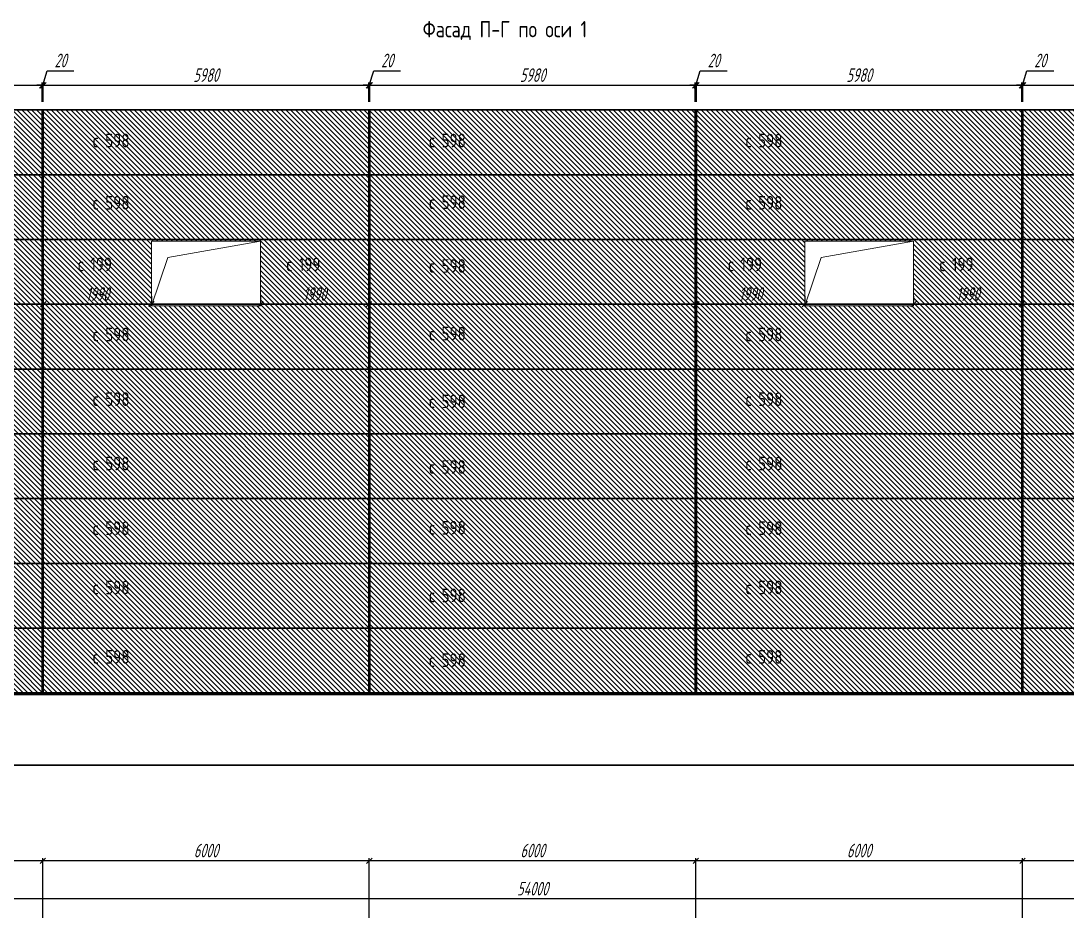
# Model space of a CAD drawing. Header units: millimetres. Extents: x -351329 to 406471, y -382937 to 111767.
# Drawn here: x 42382 to 61603, y -190031 to -173402 of the extents above; entities that cross this region are included whole.
import ezdxf

# ---------------------------------------------------------------- set-up
doc = ezdxf.new("R2010")
doc.units = ezdxf.units.MM
for name, color, linetype, lineweight in [('_Окна_двери', 131, 'Continuous', 15), ('_Оси', 90, 'Continuous', 13), ('_Размеры', 120, 'Continuous', 13), ('_Сендвичи', 230, 'Continuous', 30), ('_Стены', 7, 'Continuous', 30), ('_Текст', 141, 'Continuous', 20), ('выноска', 7, 'Continuous', 13), ('Нумерация RAL 9006', 2, 'Continuous', 30)]:
    doc.layers.add(name, color=color, linetype=linetype, lineweight=lineweight)
doc.layers.add('RAL 9006', color=7, linetype='Continuous', lineweight=13, true_color=0xa5a8a6)
doc.styles.add('Museo sans', font='CS_Gost2304.shx')
doc.styles.add('СПДС_размеры', font='spdswin.shx', dxfattribs={"width": 0.8, "oblique": 15})
doc.dimstyles.new('СПДС', dxfattribs={"dimtxt": 2.5, "dimasz": 1, "dimexe": 0.5, "dimexo": 1.5, "dimtad": 1, "dimdec": 0, "dimtxsty": 'СПДС_размеры', "dimblk": 'OBLIQUE', "dimcen": 2.5, "dimdle": 0.5, "dimadec": 8, "dimazin": 0, "dimtfac": 1, "dimtdec": 0, "dimtix": 1, "dimtmove": 0, "dimatfit": 3, "dimfxl": 1, "dimarcsym": 0})

# ---------------------------------------------------------------- blocks, each defined once
blk = doc.blocks.new('_Oblique')
at = {"layer": 'выноска', "color": 0, "lineweight": -2}
blk.add_line((-0.5, -0.5), (0.5, 0.5), dxfattribs=at)
blk = doc.blocks.new('*D610')
at = {"layer": '_Оси', "color": 0, "lineweight": -2, "transparency": 16777216}
for p, q in [((24783, -189881), (24783, -189481)), ((78783, -189881), (78783, -189481)), ((78833, -189531), (24733, -189531))]:
    blk.add_line(p, q, dxfattribs=at)
at = {"layer": 'Defpoints', "color": 0, "transparency": 16777216}
for p in [(24783, -189531), (24783, -190031), (78783, -190031)]:
    blk.add_point(p, dxfattribs=at)
at = {"layer": '_Оси', "color": 0, "lineweight": -2, "transparency": 16777216, "xscale": 100, "yscale": 100, "zscale": 100, "rotation": 180}
blk.add_blockref('_Oblique', (24783, -189531), dxfattribs=at)
at = {"layer": '_Оси', "color": 0, "lineweight": -2, "transparency": 16777216, "xscale": 100, "yscale": 100, "zscale": 100}
blk.add_blockref('_Oblique', (78783, -189531), dxfattribs=at)
at = {"layer": '_Оси', "color": 0, "lineweight": 25, "transparency": 16777216, "insert": (51783, -189343.5), "char_height": 250, "attachment_point": 5, "style": 'СПДС_размеры'}
blk.add_mtext('54000', dxfattribs=at)
blk = doc.blocks.new('*D613')
at = {"layer": '_Оси', "color": 0, "lineweight": -2, "transparency": 16777216}
for p, q in [((66833, -188831), (60733, -188831)), ((60783, -189881), (60783, -188781)), ((66783, -189881), (66783, -188781))]:
    blk.add_line(p, q, dxfattribs=at)
at = {"layer": 'Defpoints', "color": 0, "transparency": 16777216}
for p in [(60783, -188831), (60783, -190031), (66783, -190031)]:
    blk.add_point(p, dxfattribs=at)
at = {"layer": '_Оси', "color": 0, "lineweight": -2, "transparency": 16777216, "xscale": 100, "yscale": 100, "zscale": 100, "rotation": 180}
blk.add_blockref('_Oblique', (60783, -188831), dxfattribs=at)
at = {"layer": '_Оси', "color": 0, "lineweight": -2, "transparency": 16777216, "xscale": 100, "yscale": 100, "zscale": 100}
blk.add_blockref('_Oblique', (66783, -188831), dxfattribs=at)
at = {"layer": '_Оси', "color": 0, "lineweight": 25, "transparency": 16777216, "insert": (63783, -188643.5), "char_height": 250, "attachment_point": 5, "style": 'СПДС_размеры'}
blk.add_mtext('6000', dxfattribs=at)
blk = doc.blocks.new('*D614')
at = {"layer": '_Оси', "color": 0, "lineweight": -2, "transparency": 16777216}
for p, q in [((60833, -188831), (54733, -188831)), ((54783, -189881), (54783, -188781)), ((60783, -189881), (60783, -188781))]:
    blk.add_line(p, q, dxfattribs=at)
at = {"layer": 'Defpoints', "color": 0, "transparency": 16777216}
for p in [(54783, -188831), (54783, -190031), (60783, -190031)]:
    blk.add_point(p, dxfattribs=at)
at = {"layer": '_Оси', "color": 0, "lineweight": -2, "transparency": 16777216, "xscale": 100, "yscale": 100, "zscale": 100, "rotation": 180}
blk.add_blockref('_Oblique', (54783, -188831), dxfattribs=at)
at = {"layer": '_Оси', "color": 0, "lineweight": -2, "transparency": 16777216, "xscale": 100, "yscale": 100, "zscale": 100}
blk.add_blockref('_Oblique', (60783, -188831), dxfattribs=at)
at = {"layer": '_Оси', "color": 0, "lineweight": 25, "transparency": 16777216, "insert": (57783, -188643.5), "char_height": 250, "attachment_point": 5, "style": 'СПДС_размеры'}
blk.add_mtext('6000', dxfattribs=at)
blk = doc.blocks.new('*D615')
at = {"layer": '_Оси', "color": 0, "lineweight": -2, "transparency": 16777216}
for p, q in [((54833, -188831), (48733, -188831)), ((48783, -189881), (48783, -188781)), ((54783, -189881), (54783, -188781))]:
    blk.add_line(p, q, dxfattribs=at)
at = {"layer": 'Defpoints', "color": 0, "transparency": 16777216}
for p in [(48783, -188831), (48783, -190031), (54783, -190031)]:
    blk.add_point(p, dxfattribs=at)
at = {"layer": '_Оси', "color": 0, "lineweight": -2, "transparency": 16777216, "xscale": 100, "yscale": 100, "zscale": 100, "rotation": 180}
blk.add_blockref('_Oblique', (48783, -188831), dxfattribs=at)
at = {"layer": '_Оси', "color": 0, "lineweight": -2, "transparency": 16777216, "xscale": 100, "yscale": 100, "zscale": 100}
blk.add_blockref('_Oblique', (54783, -188831), dxfattribs=at)
at = {"layer": '_Оси', "color": 0, "lineweight": 25, "transparency": 16777216, "insert": (51783, -188643.5), "char_height": 250, "attachment_point": 5, "style": 'СПДС_размеры'}
blk.add_mtext('6000', dxfattribs=at)
blk = doc.blocks.new('*D616')
at = {"layer": '_Оси', "color": 0, "lineweight": -2, "transparency": 16777216}
for p, q in [((48833, -188831), (42733, -188831)), ((42783, -189881), (42783, -188781)), ((48783, -189881), (48783, -188781))]:
    blk.add_line(p, q, dxfattribs=at)
at = {"layer": 'Defpoints', "color": 0, "transparency": 16777216}
for p in [(42783, -188831), (42783, -190031), (48783, -190031)]:
    blk.add_point(p, dxfattribs=at)
at = {"layer": '_Оси', "color": 0, "lineweight": -2, "transparency": 16777216, "xscale": 100, "yscale": 100, "zscale": 100, "rotation": 180}
blk.add_blockref('_Oblique', (42783, -188831), dxfattribs=at)
at = {"layer": '_Оси', "color": 0, "lineweight": -2, "transparency": 16777216, "xscale": 100, "yscale": 100, "zscale": 100}
blk.add_blockref('_Oblique', (48783, -188831), dxfattribs=at)
at = {"layer": '_Оси', "color": 0, "lineweight": 25, "transparency": 16777216, "insert": (45783, -188643.5), "char_height": 250, "attachment_point": 5, "style": 'СПДС_размеры'}
blk.add_mtext('6000', dxfattribs=at)
blk = doc.blocks.new('*D617')
at = {"layer": '_Оси', "color": 0, "lineweight": -2, "transparency": 16777216}
for p, q in [((42833, -188831), (36733, -188831)), ((36783, -189881), (36783, -188781)), ((42783, -189881), (42783, -188781))]:
    blk.add_line(p, q, dxfattribs=at)
at = {"layer": 'Defpoints', "color": 0, "transparency": 16777216}
for p in [(36783, -188831), (36783, -190031), (42783, -190031)]:
    blk.add_point(p, dxfattribs=at)
at = {"layer": '_Оси', "color": 0, "lineweight": -2, "transparency": 16777216, "xscale": 100, "yscale": 100, "zscale": 100, "rotation": 180}
blk.add_blockref('_Oblique', (36783, -188831), dxfattribs=at)
at = {"layer": '_Оси', "color": 0, "lineweight": -2, "transparency": 16777216, "xscale": 100, "yscale": 100, "zscale": 100}
blk.add_blockref('_Oblique', (42783, -188831), dxfattribs=at)
at = {"layer": '_Оси', "color": 0, "lineweight": 25, "transparency": 16777216, "insert": (39783, -188643.5), "char_height": 250, "attachment_point": 5, "style": 'СПДС_размеры'}
blk.add_mtext('6000', dxfattribs=at)
blk = doc.blocks.new('*U332')
at = {"color": 0, "ltscale": 100}
blk.add_lwpolyline([(0, 0), (2000, 0), (2000, 1190), (0, 1190)], close=True, dxfattribs=at)
blk.add_lwpolyline([(2000, 1190), (300, 890), (0, 0)], dxfattribs=at)
blk = doc.blocks.new('*D626')
at = {"layer": '_Размеры', "color": 0, "lineweight": -2, "ltscale": 100, "transparency": 16777216}
for p, q in [((36743, -174585), (42823, -174585)), ((36793, -174887), (36793, -174535)), ((42773, -174887), (42773, -174535))]:
    blk.add_line(p, q, dxfattribs=at)
at = {"layer": 'Defpoints', "color": 0, "ltscale": 100, "transparency": 16777216}
for p in [(42773, -174585), (36793, -175037), (42773, -175037)]:
    blk.add_point(p, dxfattribs=at)
at = {"layer": '_Размеры', "color": 0, "lineweight": -2, "ltscale": 100, "transparency": 16777216, "xscale": 100, "yscale": 100, "zscale": 100, "rotation": 180}
blk.add_blockref('_Oblique', (36793, -174585), dxfattribs=at)
at = {"layer": '_Размеры', "color": 0, "lineweight": -2, "ltscale": 100, "transparency": 16777216, "xscale": 100, "yscale": 100, "zscale": 100}
blk.add_blockref('_Oblique', (42773, -174585), dxfattribs=at)
at = {"layer": '_Размеры', "color": 0, "ltscale": 100, "transparency": 16777216, "insert": (39783, -174397.5), "char_height": 250, "attachment_point": 5, "style": 'СПДС_размеры'}
blk.add_mtext('5980', dxfattribs=at)
blk = doc.blocks.new('*D627')
at = {"layer": '_Размеры', "color": 0, "lineweight": -2, "ltscale": 100, "transparency": 16777216}
for p, q in [((42783, -174585), (42864, -174316)), ((42864, -174316), (43357, -174316)), ((42773, -174585), (42673, -174585)), ((42773, -174887), (42773, -174535)), ((42773, -174585), (42793, -174585)), ((42773, -174585), (42793, -174585)), ((42793, -174887), (42793, -174535)), ((42793, -174585), (42893, -174585))]:
    blk.add_line(p, q, dxfattribs=at)
at = {"layer": 'Defpoints', "color": 0, "ltscale": 100, "transparency": 16777216}
for p in [(42793, -174585), (42773, -175037), (42793, -175037)]:
    blk.add_point(p, dxfattribs=at)
at = {"layer": '_Размеры', "color": 0, "lineweight": -2, "ltscale": 100, "transparency": 16777216, "xscale": 100, "yscale": 100, "zscale": 100}
blk.add_blockref('_Oblique', (42773, -174585), dxfattribs=at)
at = {"layer": '_Размеры', "color": 0, "lineweight": -2, "ltscale": 100, "transparency": 16777216, "xscale": 100, "yscale": 100, "zscale": 100, "rotation": 180}
blk.add_blockref('_Oblique', (42793, -174585), dxfattribs=at)
at = {"layer": '_Размеры', "color": 0, "ltscale": 100, "transparency": 16777216, "insert": (43110, -174129), "char_height": 250, "attachment_point": 5, "style": 'СПДС_размеры'}
blk.add_mtext('20', dxfattribs=at)
blk = doc.blocks.new('*D628')
at = {"layer": '_Размеры', "color": 0, "lineweight": -2, "ltscale": 100, "transparency": 16777216}
for p, q in [((42743, -174585), (48823, -174585)), ((42793, -174887), (42793, -174535)), ((48773, -174887), (48773, -174535))]:
    blk.add_line(p, q, dxfattribs=at)
at = {"layer": 'Defpoints', "color": 0, "ltscale": 100, "transparency": 16777216}
for p in [(48773, -174585), (42793, -175037), (48773, -175037)]:
    blk.add_point(p, dxfattribs=at)
at = {"layer": '_Размеры', "color": 0, "lineweight": -2, "ltscale": 100, "transparency": 16777216, "xscale": 100, "yscale": 100, "zscale": 100, "rotation": 180}
blk.add_blockref('_Oblique', (42793, -174585), dxfattribs=at)
at = {"layer": '_Размеры', "color": 0, "lineweight": -2, "ltscale": 100, "transparency": 16777216, "xscale": 100, "yscale": 100, "zscale": 100}
blk.add_blockref('_Oblique', (48773, -174585), dxfattribs=at)
at = {"layer": '_Размеры', "color": 0, "ltscale": 100, "transparency": 16777216, "insert": (45783, -174397.5), "char_height": 250, "attachment_point": 5, "style": 'СПДС_размеры'}
blk.add_mtext('5980', dxfattribs=at)
blk = doc.blocks.new('*D629')
at = {"layer": '_Размеры', "color": 0, "lineweight": -2, "ltscale": 100, "transparency": 16777216}
for p, q in [((48783, -174585), (48864, -174316)), ((48864, -174316), (49357, -174316)), ((48773, -174585), (48673, -174585)), ((48773, -174887), (48773, -174535)), ((48773, -174585), (48793, -174585)), ((48773, -174585), (48793, -174585)), ((48793, -174887), (48793, -174535)), ((48793, -174585), (48893, -174585))]:
    blk.add_line(p, q, dxfattribs=at)
at = {"layer": 'Defpoints', "color": 0, "ltscale": 100, "transparency": 16777216}
for p in [(48793, -174585), (48773, -175037), (48793, -175037)]:
    blk.add_point(p, dxfattribs=at)
at = {"layer": '_Размеры', "color": 0, "lineweight": -2, "ltscale": 100, "transparency": 16777216, "xscale": 100, "yscale": 100, "zscale": 100}
blk.add_blockref('_Oblique', (48773, -174585), dxfattribs=at)
at = {"layer": '_Размеры', "color": 0, "lineweight": -2, "ltscale": 100, "transparency": 16777216, "xscale": 100, "yscale": 100, "zscale": 100, "rotation": 180}
blk.add_blockref('_Oblique', (48793, -174585), dxfattribs=at)
at = {"layer": '_Размеры', "color": 0, "ltscale": 100, "transparency": 16777216, "insert": (49110, -174129), "char_height": 250, "attachment_point": 5, "style": 'СПДС_размеры'}
blk.add_mtext('20', dxfattribs=at)
blk = doc.blocks.new('*D630')
at = {"layer": '_Размеры', "color": 0, "lineweight": -2, "ltscale": 100, "transparency": 16777216}
for p, q in [((48743, -174585), (54823, -174585)), ((48793, -174887), (48793, -174535)), ((54773, -174887), (54773, -174535))]:
    blk.add_line(p, q, dxfattribs=at)
at = {"layer": 'Defpoints', "color": 0, "ltscale": 100, "transparency": 16777216}
for p in [(54773, -174585), (48793, -175037), (54773, -175037)]:
    blk.add_point(p, dxfattribs=at)
at = {"layer": '_Размеры', "color": 0, "lineweight": -2, "ltscale": 100, "transparency": 16777216, "xscale": 100, "yscale": 100, "zscale": 100, "rotation": 180}
blk.add_blockref('_Oblique', (48793, -174585), dxfattribs=at)
at = {"layer": '_Размеры', "color": 0, "lineweight": -2, "ltscale": 100, "transparency": 16777216, "xscale": 100, "yscale": 100, "zscale": 100}
blk.add_blockref('_Oblique', (54773, -174585), dxfattribs=at)
at = {"layer": '_Размеры', "color": 0, "ltscale": 100, "transparency": 16777216, "insert": (51783, -174397.5), "char_height": 250, "attachment_point": 5, "style": 'СПДС_размеры'}
blk.add_mtext('5980', dxfattribs=at)
blk = doc.blocks.new('*D631')
at = {"layer": '_Размеры', "color": 0, "lineweight": -2, "ltscale": 100, "transparency": 16777216}
for p, q in [((54783, -174585), (54864, -174316)), ((54864, -174316), (55357, -174316)), ((54773, -174585), (54673, -174585)), ((54773, -174887), (54773, -174535)), ((54773, -174585), (54793, -174585)), ((54773, -174585), (54793, -174585)), ((54793, -174887), (54793, -174535)), ((54793, -174585), (54893, -174585))]:
    blk.add_line(p, q, dxfattribs=at)
at = {"layer": 'Defpoints', "color": 0, "ltscale": 100, "transparency": 16777216}
for p in [(54793, -174585), (54773, -175037), (54793, -175037)]:
    blk.add_point(p, dxfattribs=at)
at = {"layer": '_Размеры', "color": 0, "lineweight": -2, "ltscale": 100, "transparency": 16777216, "xscale": 100, "yscale": 100, "zscale": 100}
blk.add_blockref('_Oblique', (54773, -174585), dxfattribs=at)
at = {"layer": '_Размеры', "color": 0, "lineweight": -2, "ltscale": 100, "transparency": 16777216, "xscale": 100, "yscale": 100, "zscale": 100, "rotation": 180}
blk.add_blockref('_Oblique', (54793, -174585), dxfattribs=at)
at = {"layer": '_Размеры', "color": 0, "ltscale": 100, "transparency": 16777216, "insert": (55110, -174129), "char_height": 250, "attachment_point": 5, "style": 'СПДС_размеры'}
blk.add_mtext('20', dxfattribs=at)
blk = doc.blocks.new('*D632')
at = {"layer": '_Размеры', "color": 0, "lineweight": -2, "ltscale": 100, "transparency": 16777216}
for p, q in [((54743, -174585), (60823, -174585)), ((54793, -174887), (54793, -174535)), ((60773, -174887), (60773, -174535))]:
    blk.add_line(p, q, dxfattribs=at)
at = {"layer": 'Defpoints', "color": 0, "ltscale": 100, "transparency": 16777216}
for p in [(60773, -174585), (54793, -175037), (60773, -175037)]:
    blk.add_point(p, dxfattribs=at)
at = {"layer": '_Размеры', "color": 0, "lineweight": -2, "ltscale": 100, "transparency": 16777216, "xscale": 100, "yscale": 100, "zscale": 100, "rotation": 180}
blk.add_blockref('_Oblique', (54793, -174585), dxfattribs=at)
at = {"layer": '_Размеры', "color": 0, "lineweight": -2, "ltscale": 100, "transparency": 16777216, "xscale": 100, "yscale": 100, "zscale": 100}
blk.add_blockref('_Oblique', (60773, -174585), dxfattribs=at)
at = {"layer": '_Размеры', "color": 0, "ltscale": 100, "transparency": 16777216, "insert": (57783, -174397.5), "char_height": 250, "attachment_point": 5, "style": 'СПДС_размеры'}
blk.add_mtext('5980', dxfattribs=at)
blk = doc.blocks.new('*D633')
at = {"layer": '_Размеры', "color": 0, "lineweight": -2, "ltscale": 100, "transparency": 16777216}
for p, q in [((60783, -174585), (60864, -174316)), ((60864, -174316), (61357, -174316)), ((60773, -174585), (60673, -174585)), ((60773, -174887), (60773, -174535)), ((60773, -174585), (60793, -174585)), ((60773, -174585), (60793, -174585)), ((60793, -174887), (60793, -174535)), ((60793, -174585), (60893, -174585))]:
    blk.add_line(p, q, dxfattribs=at)
at = {"layer": 'Defpoints', "color": 0, "ltscale": 100, "transparency": 16777216}
for p in [(60793, -174585), (60773, -175037), (60793, -175037)]:
    blk.add_point(p, dxfattribs=at)
at = {"layer": '_Размеры', "color": 0, "lineweight": -2, "ltscale": 100, "transparency": 16777216, "xscale": 100, "yscale": 100, "zscale": 100}
blk.add_blockref('_Oblique', (60773, -174585), dxfattribs=at)
at = {"layer": '_Размеры', "color": 0, "lineweight": -2, "ltscale": 100, "transparency": 16777216, "xscale": 100, "yscale": 100, "zscale": 100, "rotation": 180}
blk.add_blockref('_Oblique', (60793, -174585), dxfattribs=at)
at = {"layer": '_Размеры', "color": 0, "ltscale": 100, "transparency": 16777216, "insert": (61110, -174129), "char_height": 250, "attachment_point": 5, "style": 'СПДС_размеры'}
blk.add_mtext('20', dxfattribs=at)
blk = doc.blocks.new('*D634')
at = {"layer": '_Размеры', "color": 0, "lineweight": -2, "ltscale": 100, "transparency": 16777216}
for p, q in [((60743, -174585), (66823, -174585)), ((60793, -174887), (60793, -174535)), ((66773, -174887), (66773, -174535))]:
    blk.add_line(p, q, dxfattribs=at)
at = {"layer": 'Defpoints', "color": 0, "ltscale": 100, "transparency": 16777216}
for p in [(66773, -174585), (60793, -175037), (66773, -175037)]:
    blk.add_point(p, dxfattribs=at)
at = {"layer": '_Размеры', "color": 0, "lineweight": -2, "ltscale": 100, "transparency": 16777216, "xscale": 100, "yscale": 100, "zscale": 100, "rotation": 180}
blk.add_blockref('_Oblique', (60793, -174585), dxfattribs=at)
at = {"layer": '_Размеры', "color": 0, "lineweight": -2, "ltscale": 100, "transparency": 16777216, "xscale": 100, "yscale": 100, "zscale": 100}
blk.add_blockref('_Oblique', (66773, -174585), dxfattribs=at)
at = {"layer": '_Размеры', "color": 0, "ltscale": 100, "transparency": 16777216, "insert": (63783, -174397.5), "char_height": 250, "attachment_point": 5, "style": 'СПДС_размеры'}
blk.add_mtext('5980', dxfattribs=at)
blk = doc.blocks.new('*D654')
at = {"layer": '_Размеры', "color": 0, "lineweight": -2, "ltscale": 100, "transparency": 16777216}
for p, q in [((42793, -178457), (42793, -178557)), ((44783, -178457), (44783, -178557)), ((42743, -178607), (44833, -178607))]:
    blk.add_line(p, q, dxfattribs=at)
at = {"layer": 'Defpoints', "color": 0, "ltscale": 100, "transparency": 16777216}
for p in [(42793, -178607), (44783, -178607), (44783, -178607)]:
    blk.add_point(p, dxfattribs=at)
at = {"layer": '_Размеры', "color": 0, "lineweight": -2, "ltscale": 100, "transparency": 16777216, "xscale": 100, "yscale": 100, "zscale": 100, "rotation": 180}
blk.add_blockref('_Oblique', (42793, -178607), dxfattribs=at)
at = {"layer": '_Размеры', "color": 0, "lineweight": -2, "ltscale": 100, "transparency": 16777216, "xscale": 100, "yscale": 100, "zscale": 100}
blk.add_blockref('_Oblique', (44783, -178607), dxfattribs=at)
at = {"layer": '_Размеры', "color": 0, "ltscale": 100, "transparency": 16777216, "insert": (43788, -178419.5), "char_height": 250, "attachment_point": 5, "style": 'СПДС_размеры'}
blk.add_mtext('1990', dxfattribs=at)
blk = doc.blocks.new('*D653')
at = {"layer": '_Размеры', "color": 0, "lineweight": -2, "ltscale": 100, "transparency": 16777216}
for p, q in [((46783, -178457), (46783, -178557)), ((48773, -178457), (48773, -178557)), ((46733, -178607), (48823, -178607))]:
    blk.add_line(p, q, dxfattribs=at)
at = {"layer": 'Defpoints', "color": 0, "ltscale": 100, "transparency": 16777216}
for p in [(46783, -178607), (48773, -178607), (48773, -178607)]:
    blk.add_point(p, dxfattribs=at)
at = {"layer": '_Размеры', "color": 0, "lineweight": -2, "ltscale": 100, "transparency": 16777216, "xscale": 100, "yscale": 100, "zscale": 100, "rotation": 180}
blk.add_blockref('_Oblique', (46783, -178607), dxfattribs=at)
at = {"layer": '_Размеры', "color": 0, "lineweight": -2, "ltscale": 100, "transparency": 16777216, "xscale": 100, "yscale": 100, "zscale": 100}
blk.add_blockref('_Oblique', (48773, -178607), dxfattribs=at)
at = {"layer": '_Размеры', "color": 0, "ltscale": 100, "transparency": 16777216, "insert": (47778, -178419.5), "char_height": 250, "attachment_point": 5, "style": 'СПДС_размеры'}
blk.add_mtext('1990', dxfattribs=at)
blk = doc.blocks.new('*D656')
at = {"layer": '_Размеры', "color": 0, "lineweight": -2, "ltscale": 100, "transparency": 16777216}
for p, q in [((54793, -178457), (54793, -178557)), ((56783, -178457), (56783, -178557)), ((54743, -178607), (56833, -178607))]:
    blk.add_line(p, q, dxfattribs=at)
at = {"layer": 'Defpoints', "color": 0, "ltscale": 100, "transparency": 16777216}
for p in [(54793, -178607), (56783, -178607), (56783, -178607)]:
    blk.add_point(p, dxfattribs=at)
at = {"layer": '_Размеры', "color": 0, "lineweight": -2, "ltscale": 100, "transparency": 16777216, "xscale": 100, "yscale": 100, "zscale": 100, "rotation": 180}
blk.add_blockref('_Oblique', (54793, -178607), dxfattribs=at)
at = {"layer": '_Размеры', "color": 0, "lineweight": -2, "ltscale": 100, "transparency": 16777216, "xscale": 100, "yscale": 100, "zscale": 100}
blk.add_blockref('_Oblique', (56783, -178607), dxfattribs=at)
at = {"layer": '_Размеры', "color": 0, "ltscale": 100, "transparency": 16777216, "insert": (55788, -178419.5), "char_height": 250, "attachment_point": 5, "style": 'СПДС_размеры'}
blk.add_mtext('1990', dxfattribs=at)
blk = doc.blocks.new('*D655')
at = {"layer": '_Размеры', "color": 0, "lineweight": -2, "ltscale": 100, "transparency": 16777216}
for p, q in [((58783, -178457), (58783, -178557)), ((60773, -178457), (60773, -178557)), ((58733, -178607), (60823, -178607))]:
    blk.add_line(p, q, dxfattribs=at)
at = {"layer": 'Defpoints', "color": 0, "ltscale": 100, "transparency": 16777216}
for p in [(58783, -178607), (60773, -178607), (60773, -178607)]:
    blk.add_point(p, dxfattribs=at)
at = {"layer": '_Размеры', "color": 0, "lineweight": -2, "ltscale": 100, "transparency": 16777216, "xscale": 100, "yscale": 100, "zscale": 100, "rotation": 180}
blk.add_blockref('_Oblique', (58783, -178607), dxfattribs=at)
at = {"layer": '_Размеры', "color": 0, "lineweight": -2, "ltscale": 100, "transparency": 16777216, "xscale": 100, "yscale": 100, "zscale": 100}
blk.add_blockref('_Oblique', (60773, -178607), dxfattribs=at)
at = {"layer": '_Размеры', "color": 0, "ltscale": 100, "transparency": 16777216, "insert": (59778, -178419.5), "char_height": 250, "attachment_point": 5, "style": 'СПДС_размеры'}
blk.add_mtext('1990', dxfattribs=at)

msp = doc.modelspace()

# ---------------------------------------------------------------- hatches: boundary and pattern name
at = {"layer": 'RAL 9006', "ltscale": 100}
h = msp.add_hatch(dxfattribs=at)
h.set_pattern_fill('ANSI31', color=256, scale=20, angle=90)
h.paths.add_polyline_path([(79133, -175037), (24433, -175037), (24433, -185747), (77333, -185747), (77333, -183977), (78533, -183977), (78533, -185747), (79133, -185747)])
h.paths.add_polyline_path([(56783, -178637), (56783, -177447), (58783, -177447), (58783, -178637)], flags=16)
h.paths.add_polyline_path([(46783, -178637), (44783, -178637), (44783, -177447), (46783, -177447)], flags=16)
h.paths.add_polyline_path([(68783, -178637), (68783, -177447), (70783, -177447), (70783, -178637)], flags=16)
h.paths.add_polyline_path([(34783, -178637), (32783, -178637), (32783, -177447), (34783, -177447)], flags=16)
h.paths.add_polyline_path([(31329.8, -178604.9), (32121.5, -178604.9), (32220.8, -178234.1), (31429.2, -178234.1)], flags=24)
h.paths.add_polyline_path([(35319.8, -178604.9), (36111.5, -178604.9), (36210.8, -178234.1), (35419.2, -178234.1)], flags=24)
h.paths.add_polyline_path([(71319.8, -178604.9), (72111.5, -178604.9), (72210.8, -178234.1), (71419.2, -178234.1)], flags=24)
h.paths.add_polyline_path([(67329.8, -178604.9), (68121.5, -178604.9), (68220.8, -178234.1), (67429.2, -178234.1)], flags=24)
h.paths.add_polyline_path([(43329.8, -178604.9), (44121.5, -178604.9), (44220.8, -178234.1), (43429.2, -178234.1)], flags=24)
h.paths.add_polyline_path([(47319.8, -178604.9), (48111.5, -178604.9), (48210.8, -178234.1), (47419.2, -178234.1)], flags=24)
h.paths.add_polyline_path([(59319.8, -178604.9), (60111.5, -178604.9), (60210.8, -178234.1), (59419.2, -178234.1)], flags=24)
h.paths.add_polyline_path([(55329.8, -178604.9), (56121.5, -178604.9), (56220.8, -178234.1), (55429.2, -178234.1)], flags=24)
h.paths.add_polyline_path([(74598.4, -185744.9), (75428.2, -185744.9), (75527.5, -185374.1), (74697.8, -185374.1)], flags=24)
h.paths.add_polyline_path([(78237.6, -185227.4), (78967.2, -185227.4), (78967.2, -184836.9), (78237.6, -184836.9)], flags=25)
h.paths.add_polyline_path([(73417.6, -185227.4), (74343.1, -185227.4), (74343.1, -184836.9), (73417.6, -184836.9)], flags=24)
h.paths.add_polyline_path([(73414.7, -184066.8), (74258.6, -184066.8), (74258.6, -183658.5), (73414.7, -183658.5)], flags=24)
h.paths.add_polyline_path([(73414.7, -182893.8), (74258.6, -182893.8), (74258.6, -182485.5), (73414.7, -182485.5)], flags=24)
h.paths.add_polyline_path([(73414.7, -181766.8), (74258.6, -181766.8), (74258.6, -181358.5), (73414.7, -181358.5)], flags=24)
h.paths.add_polyline_path([(73414.7, -180585.8), (74258.6, -180585.8), (74258.6, -180177.5), (73414.7, -180177.5)], flags=24)
h.paths.add_polyline_path([(73414.7, -179365.8), (74258.6, -179365.8), (74258.6, -178957.5), (73414.7, -178957.5)], flags=24)
h.paths.add_polyline_path([(73414.7, -178169.8), (74258.6, -178169.8), (74258.6, -177761.5), (73414.7, -177761.5)], flags=24)
h.paths.add_polyline_path([(73414.7, -176938.8), (74258.6, -176938.8), (74258.6, -176530.5), (73414.7, -176530.5)], flags=24)
h.paths.add_polyline_path([(73414.7, -175800.8), (74258.6, -175800.8), (74258.6, -175392.5), (73414.7, -175392.5)], flags=24)
h.paths.add_polyline_path([(61801.6, -185350.6), (62691.6, -185350.6), (62691.6, -184953.9), (61801.6, -184953.9)], flags=24)
h.paths.add_polyline_path([(61801.6, -184161.6), (62691.6, -184161.6), (62691.6, -183764.9), (61801.6, -183764.9)], flags=24)
h.paths.add_polyline_path([(61801.6, -182918.6), (62691.6, -182918.6), (62691.6, -182521.9), (61801.6, -182521.9)], flags=24)
h.paths.add_polyline_path([(61801.6, -181802.6), (62691.6, -181802.6), (62691.6, -181405.9), (61801.6, -181405.9)], flags=24)
h.paths.add_polyline_path([(61801.6, -180596.6), (62691.6, -180596.6), (62691.6, -180199.9), (61801.6, -180199.9)], flags=24)
h.paths.add_polyline_path([(61801.6, -179352.6), (62691.6, -179352.6), (62691.6, -178955.9), (61801.6, -178955.9)], flags=24)
h.paths.add_polyline_path([(61801.6, -178109.6), (62691.6, -178109.6), (62691.6, -177712.9), (61801.6, -177712.9)], flags=24)
h.paths.add_polyline_path([(61801.6, -176938.6), (62691.6, -176938.6), (62691.6, -176541.9), (61801.6, -176541.9)], flags=24)
h.paths.add_polyline_path([(61801.6, -175805.6), (62691.6, -175805.6), (62691.6, -175408.9), (61801.6, -175408.9)], flags=24)
h.paths.add_polyline_path([(49845.6, -185350.6), (50735.6, -185350.6), (50735.6, -184953.9), (49845.6, -184953.9)], flags=24)
h.paths.add_polyline_path([(49845.6, -184161.6), (50735.6, -184161.6), (50735.6, -183764.9), (49845.6, -183764.9)], flags=24)
h.paths.add_polyline_path([(49845.6, -182918.6), (50735.6, -182918.6), (50735.6, -182521.9), (49845.6, -182521.9)], flags=24)
h.paths.add_polyline_path([(49845.6, -181802.6), (50735.6, -181802.6), (50735.6, -181405.9), (49845.6, -181405.9)], flags=24)
h.paths.add_polyline_path([(49845.6, -180596.6), (50735.6, -180596.6), (50735.6, -180199.9), (49845.6, -180199.9)], flags=24)
h.paths.add_polyline_path([(49845.6, -179352.6), (50735.6, -179352.6), (50735.6, -178955.9), (49845.6, -178955.9)], flags=24)
h.paths.add_polyline_path([(49845.6, -178109.6), (50735.6, -178109.6), (50735.6, -177712.9), (49845.6, -177712.9)], flags=24)
h.paths.add_polyline_path([(49845.6, -176938.6), (50735.6, -176938.6), (50735.6, -176541.9), (49845.6, -176541.9)], flags=24)
h.paths.add_polyline_path([(49845.6, -175805.6), (50735.6, -175805.6), (50735.6, -175408.9), (49845.6, -175408.9)], flags=24)
h.paths.add_polyline_path([(37786.6, -185350.6), (38676.6, -185350.6), (38676.6, -184953.9), (37786.6, -184953.9)], flags=24)
h.paths.add_polyline_path([(37786.6, -184161.6), (38676.6, -184161.6), (38676.6, -183764.9), (37786.6, -183764.9)], flags=24)
h.paths.add_polyline_path([(37786.6, -182918.6), (38676.6, -182918.6), (38676.6, -182521.9), (37786.6, -182521.9)], flags=24)
h.paths.add_polyline_path([(37786.6, -181802.6), (38676.6, -181802.6), (38676.6, -181405.9), (37786.6, -181405.9)], flags=24)
h.paths.add_polyline_path([(37786.6, -180596.6), (38676.6, -180596.6), (38676.6, -180199.9), (37786.6, -180199.9)], flags=24)
h.paths.add_polyline_path([(37786.6, -179352.6), (38676.6, -179352.6), (38676.6, -178955.9), (37786.6, -178955.9)], flags=24)
h.paths.add_polyline_path([(37786.6, -178109.6), (38676.6, -178109.6), (38676.6, -177712.9), (37786.6, -177712.9)], flags=24)
h.paths.add_polyline_path([(37786.6, -176938.6), (38676.6, -176938.6), (38676.6, -176541.9), (37786.6, -176541.9)], flags=24)
h.paths.add_polyline_path([(37786.6, -175805.6), (38676.6, -175805.6), (38676.6, -175408.9), (37786.6, -175408.9)], flags=24)
h.paths.add_polyline_path([(71340.6, -178080.6), (72193, -178080.6), (72193, -177683.9), (71340.6, -177683.9)], flags=24)
h.paths.add_polyline_path([(67328.6, -178080.6), (68181, -178080.6), (68181, -177683.9), (67328.6, -177683.9)], flags=24)
h.paths.add_polyline_path([(59223.6, -178080.6), (60076, -178080.6), (60076, -177683.9), (59223.6, -177683.9)], flags=24)
h.paths.add_polyline_path([(55338.6, -178080.6), (56191, -178080.6), (56191, -177683.9), (55338.6, -177683.9)], flags=24)
h.paths.add_polyline_path([(47223.6, -178080.6), (48076, -178080.6), (48076, -177683.9), (47223.6, -177683.9)], flags=24)
h.paths.add_polyline_path([(43393.6, -178080.6), (44246, -178080.6), (44246, -177683.9), (43393.6, -177683.9)], flags=24)
h.paths.add_polyline_path([(35120.6, -178080.6), (35973, -178080.6), (35973, -177683.9), (35120.6, -177683.9)], flags=24)
h.paths.add_polyline_path([(31264.6, -178080.6), (32117, -178080.6), (32117, -177683.9), (31264.6, -177683.9)], flags=24)
h.paths.add_polyline_path([(67528.6, -185291.6), (68418.6, -185291.6), (68418.6, -184894.9), (67528.6, -184894.9)], flags=24)
h.paths.add_polyline_path([(67528.6, -184015.6), (68418.6, -184015.6), (68418.6, -183618.9), (67528.6, -183618.9)], flags=24)
h.paths.add_polyline_path([(67528.6, -182927.6), (68418.6, -182927.6), (68418.6, -182530.9), (67528.6, -182530.9)], flags=24)
h.paths.add_polyline_path([(67528.6, -181739.6), (68418.6, -181739.6), (68418.6, -181342.9), (67528.6, -181342.9)], flags=24)
h.paths.add_polyline_path([(67528.6, -180556.6), (68418.6, -180556.6), (68418.6, -180159.9), (67528.6, -180159.9)], flags=24)
h.paths.add_polyline_path([(67528.6, -179368.6), (68418.6, -179368.6), (68418.6, -178971.9), (67528.6, -178971.9)], flags=24)
h.paths.add_polyline_path([(67528.6, -176948.6), (68418.6, -176948.6), (68418.6, -176551.9), (67528.6, -176551.9)], flags=24)
h.paths.add_polyline_path([(67528.6, -175805.6), (68418.6, -175805.6), (68418.6, -175408.9), (67528.6, -175408.9)], flags=24)
h.paths.add_polyline_path([(55662.6, -185291.6), (56552.6, -185291.6), (56552.6, -184894.9), (55662.6, -184894.9)], flags=24)
h.paths.add_polyline_path([(55662.6, -184015.6), (56552.6, -184015.6), (56552.6, -183618.9), (55662.6, -183618.9)], flags=24)
h.paths.add_polyline_path([(55662.6, -182927.6), (56552.6, -182927.6), (56552.6, -182530.9), (55662.6, -182530.9)], flags=24)
h.paths.add_polyline_path([(55662.6, -181739.6), (56552.6, -181739.6), (56552.6, -181342.9), (55662.6, -181342.9)], flags=24)
h.paths.add_polyline_path([(55662.6, -180556.6), (56552.6, -180556.6), (56552.6, -180159.9), (55662.6, -180159.9)], flags=24)
h.paths.add_polyline_path([(55662.6, -179368.6), (56552.6, -179368.6), (56552.6, -178971.9), (55662.6, -178971.9)], flags=24)
h.paths.add_polyline_path([(55662.6, -176948.6), (56552.6, -176948.6), (56552.6, -176551.9), (55662.6, -176551.9)], flags=24)
h.paths.add_polyline_path([(55662.6, -175805.6), (56552.6, -175805.6), (56552.6, -175408.9), (55662.6, -175408.9)], flags=24)
h.paths.add_polyline_path([(43666.6, -185291.6), (44556.6, -185291.6), (44556.6, -184894.9), (43666.6, -184894.9)], flags=24)
h.paths.add_polyline_path([(43666.6, -184015.6), (44556.6, -184015.6), (44556.6, -183618.9), (43666.6, -183618.9)], flags=24)
h.paths.add_polyline_path([(43666.6, -182927.6), (44556.6, -182927.6), (44556.6, -182530.9), (43666.6, -182530.9)], flags=24)
h.paths.add_polyline_path([(43666.6, -181739.6), (44556.6, -181739.6), (44556.6, -181342.9), (43666.6, -181342.9)], flags=24)
h.paths.add_polyline_path([(43666.6, -180556.6), (44556.6, -180556.6), (44556.6, -180159.9), (43666.6, -180159.9)], flags=24)
h.paths.add_polyline_path([(43666.6, -179368.6), (44556.6, -179368.6), (44556.6, -178971.9), (43666.6, -178971.9)], flags=24)
h.paths.add_polyline_path([(43666.6, -176948.6), (44556.6, -176948.6), (44556.6, -176551.9), (43666.6, -176551.9)], flags=24)
h.paths.add_polyline_path([(43666.6, -175805.6), (44556.6, -175805.6), (44556.6, -175408.9), (43666.6, -175408.9)], flags=24)
h.paths.add_polyline_path([(31637.6, -185291.6), (32527.6, -185291.6), (32527.6, -184894.9), (31637.6, -184894.9)], flags=24)
h.paths.add_polyline_path([(31637.6, -184015.6), (32527.6, -184015.6), (32527.6, -183618.9), (31637.6, -183618.9)], flags=24)
h.paths.add_polyline_path([(31637.6, -182927.6), (32527.6, -182927.6), (32527.6, -182530.9), (31637.6, -182530.9)], flags=24)
h.paths.add_polyline_path([(31637.6, -181739.6), (32527.6, -181739.6), (32527.6, -181342.9), (31637.6, -181342.9)], flags=24)
h.paths.add_polyline_path([(31637.6, -180556.6), (32527.6, -180556.6), (32527.6, -180159.9), (31637.6, -180159.9)], flags=24)
h.paths.add_polyline_path([(31637.6, -179368.6), (32527.6, -179368.6), (32527.6, -178971.9), (31637.6, -178971.9)], flags=24)
h.paths.add_polyline_path([(31637.6, -176948.6), (32527.6, -176948.6), (32527.6, -176551.9), (31637.6, -176551.9)], flags=24)
h.paths.add_polyline_path([(31637.6, -175805.6), (32527.6, -175805.6), (32527.6, -175408.9), (31637.6, -175408.9)], flags=24)
h.paths.add_polyline_path([(25556.7, -185306.8), (26400.6, -185306.8), (26400.6, -184898.5), (25556.7, -184898.5)], flags=24)
h.paths.add_polyline_path([(25556.7, -184109.8), (26400.6, -184109.8), (26400.6, -183701.5), (25556.7, -183701.5)], flags=24)
h.paths.add_polyline_path([(25556.7, -182934.8), (26400.6, -182934.8), (26400.6, -182526.5), (25556.7, -182526.5)], flags=24)
h.paths.add_polyline_path([(25556.7, -181764.8), (26400.6, -181764.8), (26400.6, -181356.5), (25556.7, -181356.5)], flags=24)
h.paths.add_polyline_path([(25556.7, -180545.8), (26400.6, -180545.8), (26400.6, -180137.5), (25556.7, -180137.5)], flags=24)
h.paths.add_polyline_path([(25556.7, -179304.8), (26400.6, -179304.8), (26400.6, -178896.5), (25556.7, -178896.5)], flags=24)
h.paths.add_polyline_path([(25556.7, -178206.8), (26400.6, -178206.8), (26400.6, -177798.5), (25556.7, -177798.5)], flags=24)
h.paths.add_polyline_path([(25556.7, -176954.8), (26400.6, -176954.8), (26400.6, -176546.5), (25556.7, -176546.5)], flags=24)
h.paths.add_polyline_path([(25556.7, -175800.8), (26400.6, -175800.8), (26400.6, -175392.5), (25556.7, -175392.5)], flags=24)

# ---------------------------------------------------------------- linework, layer by layer
at = {"layer": '_Сендвичи', "ltscale": 100}
for p, q in [((24433, -175037), (79133, -175037)), ((42773, -175037), (42773, -185747)), ((42793, -175037), (42793, -185747)), ((48773, -175037), (48773, -185747)), ((48793, -175037), (48793, -185747)), ((54773, -175037), (54773, -185747)), ((54793, -175037), (54793, -185747)), ((60773, -175037), (60773, -185747)), ((60793, -175037), (60793, -185747)), ((79133, -176227), (24433, -176227)), ((79133, -177417), (24433, -177417)), ((79133, -178607), (24433, -178607)), ((79133, -179797), (24433, -179797)), ((79133, -180987), (24433, -180987)), ((79133, -182177), (24433, -182177)), ((79133, -183367), (24433, -183367)), ((77333, -184557), (24433, -184557)), ((77333, -185747), (24433, -185747))]:
    msp.add_line(p, q, dxfattribs=at)
at = {"layer": '_Стены', "ltscale": 100}
msp.add_lwpolyline([(77333, -185777), (24283, -185777), (24283, -187077), (79283, -187077), (79283, -185777), (78533, -185777)], dxfattribs=at)

# ---------------------------------------------------------------- block references
at = {"layer": '_Окна_двери', "ltscale": 100}
for p in [(44783, -178637), (56783, -178637)]:
    msp.add_blockref('*U332', p, dxfattribs=at)

# ---------------------------------------------------------------- texts
at = {"layer": '_Текст', "linetype": 'Continuous', "ltscale": 100, "style": 'Museo sans'}
msp.add_text('Фасад П-Г по оси 1', height=300, dxfattribs=at).set_placement((49764, -173704))
at = {"layer": 'Нумерация RAL 9006', "linetype": 'Continuous', "ltscale": 100, "style": 'Museo sans'}
for s, p in [('с 598', (43703, -175725)), ('с 598', (49882, -175725)), ('с 598', (55699, -175725)), ('с 598', (43703, -176868)), ('с 598', (49882, -176858)), ('с 598', (55699, -176868)), ('с 199', (43430, -178000)), ('с 199', (47260, -178000)), ('с 598', (49882, -178029)), ('с 199', (55375, -178000)), ('с 199', (59260, -178000)), ('с 598', (43703, -179288)), ('с 598', (49882, -179272)), ('с 598', (55699, -179288)), ('с 598', (43703, -180476)), ('с 598', (49882, -180516)), ('с 598', (55699, -180476)), ('с 598', (43703, -181659)), ('с 598', (55699, -181659)), ('с 598', (49882, -181722)), ('с 598', (43703, -182847)), ('с 598', (49882, -182838)), ('с 598', (55699, -182847)), ('с 598', (43703, -183935)), ('с 598', (55699, -183935)), ('с 598', (49882, -184081)), ('с 598', (43703, -185211)), ('с 598', (49882, -185270)), ('с 598', (55699, -185211))]:
    msp.add_text(s, height=250, dxfattribs=at).set_placement(p)

# ---------------------------------------------------------------- dimensions: what is measured, and where the dimension line sits
at = {"layer": '_Оси', "lineweight": 25}
for base, p1, p2, picture, middle in [((36783, -188831), (42783, -190031), (36783, -190031), '*D617', (39783, -188643.5)), ((42783, -188831), (48783, -190031), (42783, -190031), '*D616', (45783, -188643.5)), ((48783, -188831), (54783, -190031), (48783, -190031), '*D615', (51783, -188643.5)), ((54783, -188831), (60783, -190031), (54783, -190031), '*D614', (57783, -188643.5)), ((60783, -188831), (66783, -190031), (60783, -190031), '*D613', (63783, -188643.5)), ((24783, -189531), (78783, -190031), (24783, -190031), '*D610', (51783, -189343.5))]:
    dim = msp.add_linear_dim(base=base, p1=p1, p2=p2, angle=0, dimstyle='СПДС', override={"dimscale": 100}, dxfattribs=at)
    dim.commit()
    dim.dimension.update_dxf_attribs({"geometry": picture, "text_midpoint": middle})
at = {"layer": '_Размеры', "ltscale": 100}
for base, p1, p2, picture, middle in [((42793, -174585), (42773, -175037), (42793, -175037), '*D627', (42926.1, -174128.8)), ((48793, -174585), (48773, -175037), (48793, -175037), '*D629', (48926.1, -174128.8)), ((54793, -174585), (54773, -175037), (54793, -175037), '*D631', (54926.1, -174128.8)), ((60793, -174585), (60773, -175037), (60793, -175037), '*D633', (60926.1, -174128.8)), ((42773, -174585), (36793, -175037), (42773, -175037), '*D626', (39783, -174397.5)), ((48773, -174585), (42793, -175037), (48773, -175037), '*D628', (45783, -174397.5)), ((54773, -174585), (48793, -175037), (54773, -175037), '*D630', (51783, -174397.5)), ((60773, -174585), (54793, -175037), (60773, -175037), '*D632', (57783, -174397.5)), ((66773, -174585), (60793, -175037), (66773, -175037), '*D634', (63783, -174397.5)), ((44783, -178607), (42793, -178607), (44783, -178607), '*D654', (43788, -178419.5)), ((48773, -178607), (46783, -178607), (48773, -178607), '*D653', (47778, -178419.5)), ((56783, -178607), (54793, -178607), (56783, -178607), '*D656', (55788, -178419.5)), ((60773, -178607), (58783, -178607), (60773, -178607), '*D655', (59778, -178419.5))]:
    dim = msp.add_linear_dim(base=base, p1=p1, p2=p2, dimstyle='СПДС', override={"dimscale": 100, "dimtix": 0, "dimtmove": 1}, dxfattribs=at)
    dim.commit()
    dim.dimension.update_dxf_attribs({"geometry": picture, "text_midpoint": middle})

doc.saveas('drawing.dxf')
